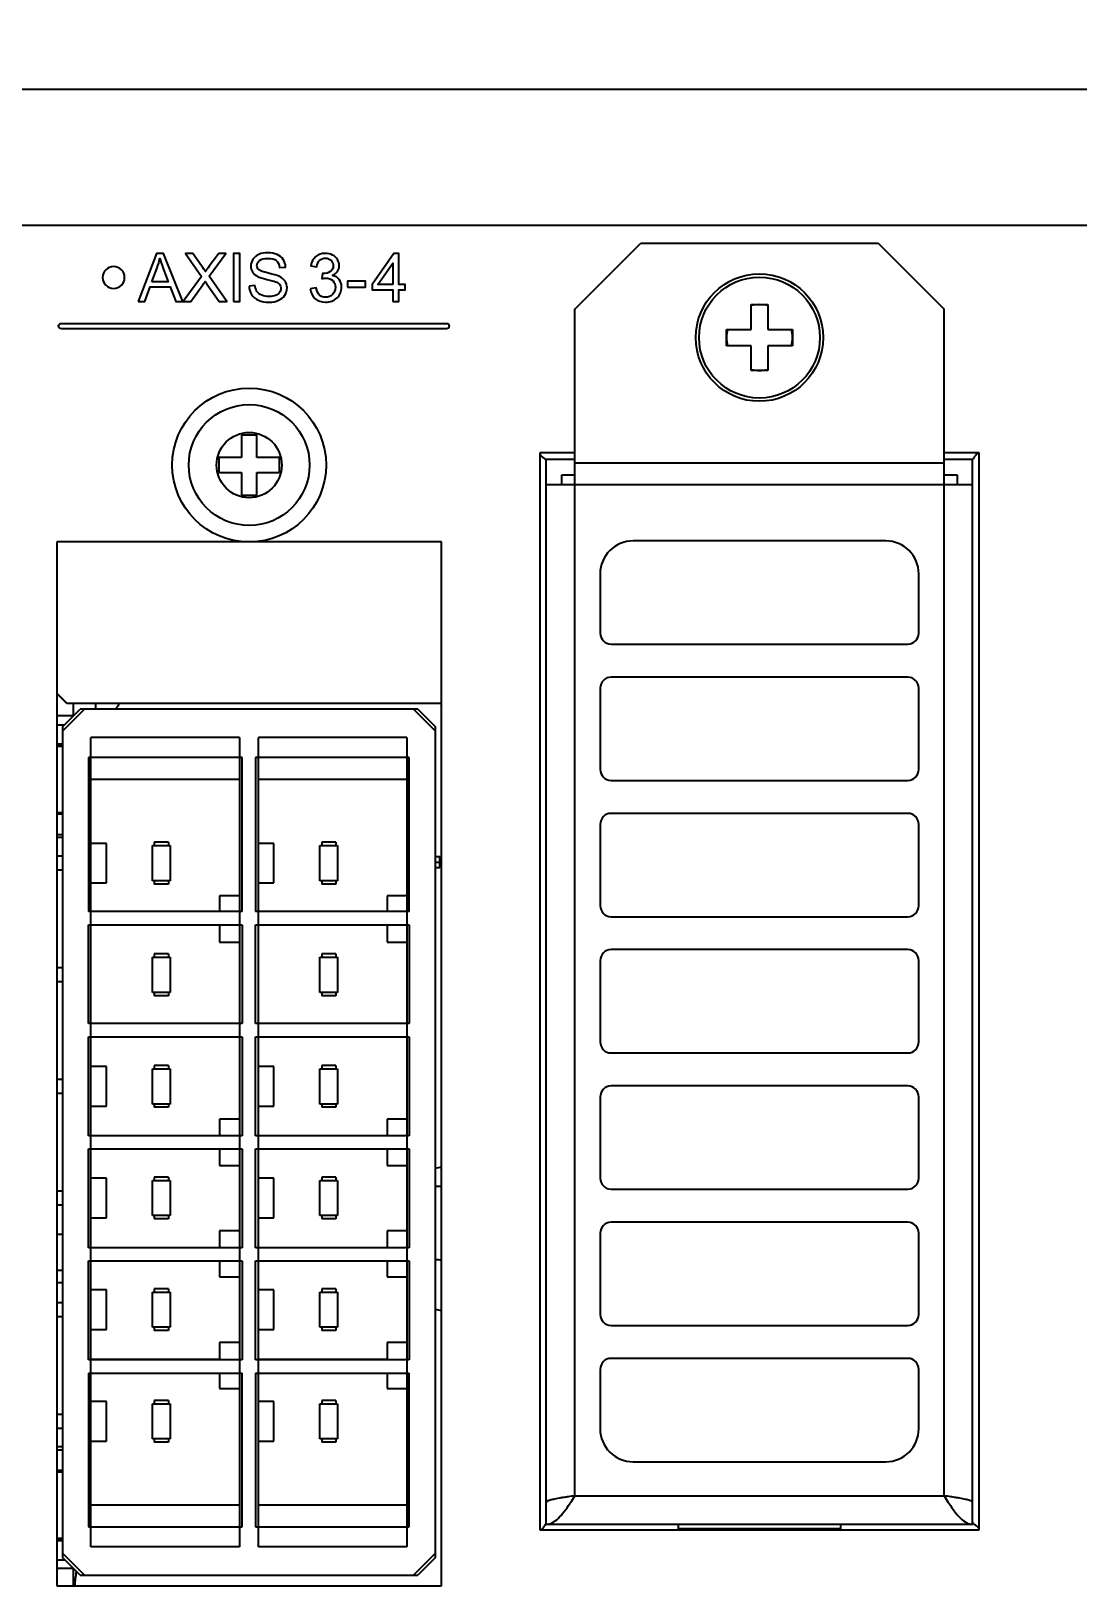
# Model space of a CAD drawing. Header units: millimetres. Extents: x 4086 to 8318, y 123 to 1549.
# Drawn here: x 6960 to 7007.7, y 1116.3 to 1187.1 of the extents above; entities that cross this region are included whole.
import ezdxf

# ---------------------------------------------------------------- set-up
doc = ezdxf.new("R2010")
doc.units = ezdxf.units.MM
for name, color, linetype in [('20_ALL_FEATURES', 7, 'Continuous'), ('layer 3', 7, 'Continuous'), ('尺寸', 3, 'Continuous')]:
    doc.layers.add(name, color=color, linetype=linetype)
doc.styles.get("Standard").update_dxf_attribs({"font": ''})
doc.styles.get('Standard').set_extended_font_data('SimSun')
doc.dimstyles.get("Standard").update_dxf_attribs({"dimscale": 6, "dimtxt": 5, "dimasz": 3, "dimexe": 0.18, "dimexo": 0.0625, "dimgap": 0.8, "dimtad": 1, "dimtoh": 1, "dimdec": 1, "dimzin": 0, "dimdsep": 46, "dimtxsty": 'Standard', "dimcen": 0.09, "dimclrd": 256, "dimclre": 256, "dimclrt": 256, "dimadec": 0, "dimazin": 2, "dimtfac": 1, "dimtdec": 1, "dimtofl": 0, "dimtmove": 0, "dimatfit": 3, "dimfxl": 0, "dimtolj": 1, "dimtzin": 0, "dimarcsym": 0})

# ---------------------------------------------------------------- blocks, each defined once
blk = doc.blocks.new('*D80')
at = {"layer": 'Defpoints', "color": 0}
for p in [(7174.673, 1270.563), (6844.673, 1184.425), (7174.673, 1183.925)]:
    blk.add_point(p, dxfattribs=at)
at = {"layer": '尺寸', "lineweight": -2}
for p, q in [((6844.673, 1184.8), (6844.673, 1271.643)), ((7174.673, 1184.3), (7174.673, 1271.643)), ((6862.673, 1270.563), (7156.673, 1270.563))]:
    blk.add_line(p, q, dxfattribs=at)
at = {"layer": '尺寸'}
for points in [[(6862.673, 1273.563), (6862.673, 1267.563), (6844.673, 1270.563)], [(7156.673, 1267.563), (7156.673, 1273.563), (7174.673, 1270.563)]]:
    blk.add_solid(points, dxfattribs=at)
at = {"layer": '尺寸', "insert": (7009.673, 1290.363), "char_height": 30, "attachment_point": 5}
blk.add_mtext('\\A1;330.0', dxfattribs=at)

msp = doc.modelspace()

# ---------------------------------------------------------------- linework, layer by layer
at = {"layer": '20_ALL_FEATURES', "color": 7, "linetype": 'Continuous'}
for p, q in [((6846.173, 1184.425), (7173.173, 1184.425)), ((7173.223, 1178.225), (6846.123, 1178.225)), ((6984.773, 1174.425), (6987.773, 1177.425)), ((6987.773, 1177.425), (6998.573, 1177.425)), ((6998.573, 1177.425), (7001.573, 1174.425)), ((6984.773, 1120.425), (6984.773, 1174.425)), ((6992.798, 1173.5), (6992.798, 1174.625)), ((6992.798, 1174.625), (6993.548, 1174.625)), ((6993.548, 1174.625), (6993.548, 1173.5)), ((7001.573, 1120.425), (7001.573, 1174.425)), ((6991.673, 1172.75), (6991.673, 1173.5)), ((6991.673, 1173.5), (6992.798, 1173.5)), ((6993.548, 1173.5), (6994.673, 1173.5)), ((6994.673, 1173.5), (6994.673, 1172.75)), ((6992.798, 1172.75), (6991.673, 1172.75)), ((6992.798, 1171.625), (6992.798, 1172.75)), ((6993.548, 1172.75), (6993.548, 1171.625)), ((6994.673, 1172.75), (6993.548, 1172.75)), ((6993.548, 1171.625), (6992.798, 1171.625)), ((6969.609, 1168.7), (6969.609, 1167.668)), ((6969.609, 1168.7), (6970.296, 1168.7)), ((6970.296, 1167.668), (6970.296, 1168.7)), ((6968.578, 1167.668), (6968.578, 1166.981)), ((6969.609, 1167.668), (6968.578, 1167.668)), ((6971.328, 1167.668), (6970.296, 1167.668)), ((6971.328, 1166.981), (6971.328, 1167.668)), ((6983.173, 1167.875), (6983.173, 1118.875)), ((6984.773, 1167.875), (6983.173, 1167.875)), ((6983.473, 1119.125), (6983.473, 1167.575)), ((6984.773, 1167.575), (6983.473, 1167.575)), ((6984.773, 1167.425), (7001.573, 1167.425)), ((7003.173, 1167.875), (7001.573, 1167.875)), ((7002.873, 1167.575), (7001.573, 1167.575)), ((7002.873, 1119.125), (7002.873, 1167.575)), ((7003.173, 1118.875), (7003.173, 1167.875)), ((6968.578, 1166.981), (6969.609, 1166.981)), ((6969.609, 1166.981), (6969.609, 1165.95)), ((6970.296, 1165.95), (6970.296, 1166.981)), ((6970.296, 1166.981), (6971.328, 1166.981)), ((6984.173, 1166.425), (6984.173, 1166.875)), ((6984.173, 1166.875), (6984.773, 1166.875)), ((7001.573, 1166.875), (7002.173, 1166.875)), ((7002.173, 1166.875), (7002.173, 1166.425)), ((6969.609, 1165.95), (6970.296, 1165.95)), ((7002.873, 1166.425), (6983.473, 1166.425)), ((6961.203, 1163.825), (6961.203, 1116.325)), ((6978.703, 1163.825), (6961.203, 1163.825)), ((6978.703, 1116.325), (6978.703, 1163.825)), ((6998.923, 1163.875), (6987.423, 1163.875)), ((6985.923, 1162.375), (6985.923, 1159.675)), ((7000.423, 1159.675), (7000.423, 1162.375)), ((6986.423, 1159.175), (6999.923, 1159.175)), ((6999.923, 1157.675), (6986.423, 1157.675)), ((6961.673, 1156.475), (6961.203, 1156.945)), ((6961.655, 1156.476), (6961.203, 1156.928)), ((6985.923, 1157.175), (6985.923, 1153.475)), ((7000.423, 1153.475), (7000.423, 1157.175)), ((6961.455, 1155.411), (6962.255, 1156.211)), ((6961.455, 1155.211), (6962.455, 1156.211)), ((6978.703, 1156.476), (6961.655, 1156.476)), ((6978.703, 1156.475), (6961.673, 1156.475)), ((6961.955, 1155.911), (6961.955, 1156.476)), ((6977.625, 1156.211), (6962.255, 1156.211)), ((6962.955, 1156.476), (6962.955, 1156.211)), ((6977.425, 1156.211), (6978.425, 1155.211)), ((6977.625, 1156.211), (6978.425, 1155.411)), ((6961.955, 1155.911), (6961.203, 1155.911)), ((6961.203, 1155.511), (6961.555, 1155.511)), ((6961.455, 1155.411), (6961.455, 1117.611)), ((6978.425, 1117.611), (6978.425, 1155.411)), ((6961.203, 1154.633), (6961.455, 1154.633)), ((6961.455, 1154.596), (6961.203, 1154.596)), ((6962.755, 1118.096), (6962.755, 1154.926)), ((6969.505, 1154.926), (6962.755, 1154.926)), ((6969.505, 1154.926), (6969.505, 1118.096)), ((6970.375, 1118.096), (6970.375, 1154.926)), ((6977.125, 1154.926), (6970.375, 1154.926)), ((6977.125, 1154.926), (6977.125, 1118.096)), ((6961.455, 1154.521), (6961.203, 1154.521)), ((6962.64, 1154.011), (6962.64, 1147.011)), ((6969.64, 1154.011), (6962.64, 1154.011)), ((6969.64, 1147.011), (6969.64, 1154.011)), ((6970.24, 1154.011), (6970.24, 1147.011)), ((6977.24, 1154.011), (6970.24, 1154.011)), ((6977.24, 1147.011), (6977.24, 1154.011)), ((6969.505, 1153.011), (6962.755, 1153.011)), ((6977.125, 1153.011), (6970.375, 1153.011)), ((6986.423, 1152.975), (6999.923, 1152.975)), ((6961.203, 1151.521), (6961.455, 1151.521)), ((6961.203, 1151.507), (6961.455, 1151.507)), ((6961.455, 1151.446), (6961.203, 1151.446)), ((6999.923, 1151.475), (6986.423, 1151.475)), ((6961.203, 1150.511), (6961.455, 1150.511)), ((6961.455, 1150.371), (6961.203, 1150.371)), ((6985.923, 1150.975), (6985.923, 1147.275)), ((7000.423, 1147.275), (7000.423, 1150.975)), ((6963.455, 1150.111), (6962.755, 1150.111)), ((6963.455, 1148.311), (6963.455, 1150.111)), ((6965.555, 1148.411), (6965.555, 1150.011)), ((6965.555, 1150.011), (6966.355, 1150.011)), ((6965.635, 1150.161), (6965.635, 1150.011)), ((6966.275, 1150.161), (6965.635, 1150.161)), ((6966.275, 1150.161), (6966.275, 1150.011)), ((6966.355, 1150.011), (6966.355, 1148.411)), ((6971.075, 1150.111), (6970.375, 1150.111)), ((6971.075, 1148.311), (6971.075, 1150.111)), ((6973.175, 1148.411), (6973.175, 1150.011)), ((6973.175, 1150.011), (6973.975, 1150.011)), ((6973.255, 1150.161), (6973.255, 1150.011)), ((6973.895, 1150.161), (6973.255, 1150.161)), ((6973.895, 1150.161), (6973.895, 1150.011)), ((6973.975, 1150.011), (6973.975, 1148.411)), ((6961.455, 1149.531), (6961.203, 1149.531)), ((6978.425, 1149.511), (6978.625, 1149.511)), ((6978.425, 1149.261), (6978.625, 1149.261)), ((6978.425, 1149.011), (6978.625, 1149.011)), ((6978.625, 1149.011), (6978.625, 1149.511)), ((6961.455, 1148.891), (6961.203, 1148.891)), ((6962.755, 1148.311), (6963.455, 1148.311)), ((6966.355, 1148.411), (6965.555, 1148.411)), ((6965.635, 1148.411), (6965.635, 1148.261)), ((6966.275, 1148.261), (6965.635, 1148.261)), ((6966.275, 1148.411), (6966.275, 1148.261)), ((6970.375, 1148.311), (6971.075, 1148.311)), ((6973.975, 1148.411), (6973.175, 1148.411)), ((6973.255, 1148.411), (6973.255, 1148.261)), ((6973.895, 1148.261), (6973.255, 1148.261)), ((6973.895, 1148.411), (6973.895, 1148.261)), ((6968.605, 1147.721), (6968.605, 1147.011)), ((6969.505, 1147.721), (6968.605, 1147.721)), ((6976.225, 1147.721), (6976.225, 1147.011)), ((6977.125, 1147.721), (6976.225, 1147.721)), ((6969.64, 1147.011), (6962.64, 1147.011)), ((6977.24, 1147.011), (6970.24, 1147.011)), ((6962.64, 1141.911), (6962.64, 1146.411)), ((6962.64, 1146.411), (6969.64, 1146.411)), ((6962.755, 1146.401), (6968.605, 1146.401)), ((6968.605, 1146.411), (6968.605, 1145.621)), ((6969.64, 1146.411), (6969.64, 1141.911)), ((6970.24, 1141.911), (6970.24, 1146.411)), ((6970.24, 1146.411), (6977.24, 1146.411)), ((6970.375, 1146.401), (6976.225, 1146.401)), ((6976.225, 1146.411), (6976.225, 1145.621)), ((6977.24, 1146.411), (6977.24, 1141.911)), ((6986.423, 1146.775), (6999.923, 1146.775)), ((6968.605, 1145.621), (6969.505, 1145.621)), ((6976.225, 1145.621), (6977.125, 1145.621)), ((6965.555, 1143.331), (6965.555, 1144.931)), ((6965.555, 1144.931), (6966.355, 1144.931)), ((6965.635, 1145.081), (6965.635, 1144.931)), ((6966.275, 1145.081), (6965.635, 1145.081)), ((6966.275, 1145.081), (6966.275, 1144.931)), ((6966.355, 1144.931), (6966.355, 1143.331)), ((6973.175, 1143.331), (6973.175, 1144.931)), ((6973.175, 1144.931), (6973.975, 1144.931)), ((6973.255, 1145.081), (6973.255, 1144.931)), ((6973.895, 1145.081), (6973.255, 1145.081)), ((6973.895, 1145.081), (6973.895, 1144.931)), ((6973.975, 1144.931), (6973.975, 1143.331)), ((6985.923, 1144.775), (6985.923, 1141.075)), ((6999.923, 1145.275), (6986.423, 1145.275)), ((7000.423, 1141.075), (7000.423, 1144.775)), ((6961.455, 1144.451), (6961.203, 1144.451)), ((6961.455, 1143.811), (6961.203, 1143.811)), ((6966.355, 1143.331), (6965.555, 1143.331)), ((6965.635, 1143.331), (6965.635, 1143.181)), ((6966.275, 1143.331), (6966.275, 1143.181)), ((6973.975, 1143.331), (6973.175, 1143.331)), ((6973.255, 1143.331), (6973.255, 1143.181)), ((6973.895, 1143.331), (6973.895, 1143.181)), ((6966.275, 1143.181), (6965.635, 1143.181)), ((6973.895, 1143.181), (6973.255, 1143.181)), ((6969.64, 1141.911), (6962.64, 1141.911)), ((6977.24, 1141.911), (6970.24, 1141.911)), ((6962.64, 1136.811), (6962.64, 1141.311)), ((6962.64, 1141.311), (6969.64, 1141.311)), ((6969.64, 1141.311), (6969.64, 1136.811)), ((6970.24, 1136.811), (6970.24, 1141.311)), ((6970.24, 1141.311), (6977.24, 1141.311)), ((6977.24, 1141.311), (6977.24, 1136.811)), ((6986.423, 1140.575), (6999.923, 1140.575)), ((6963.455, 1139.951), (6962.755, 1139.951)), ((6963.455, 1138.151), (6963.455, 1139.951)), ((6965.555, 1138.251), (6965.555, 1139.851)), ((6965.555, 1139.851), (6966.355, 1139.851)), ((6965.635, 1140.001), (6965.635, 1139.851)), ((6966.275, 1140.001), (6965.635, 1140.001)), ((6966.275, 1140.001), (6966.275, 1139.851)), ((6966.355, 1139.851), (6966.355, 1138.251)), ((6971.075, 1139.951), (6970.375, 1139.951)), ((6971.075, 1138.151), (6971.075, 1139.951)), ((6973.175, 1138.251), (6973.175, 1139.851)), ((6973.175, 1139.851), (6973.975, 1139.851)), ((6973.255, 1140.001), (6973.255, 1139.851)), ((6973.895, 1140.001), (6973.255, 1140.001)), ((6973.895, 1140.001), (6973.895, 1139.851)), ((6973.975, 1139.851), (6973.975, 1138.251)), ((6961.455, 1139.371), (6961.203, 1139.371)), ((6999.923, 1139.075), (6986.423, 1139.075)), ((6961.455, 1138.731), (6961.203, 1138.731)), ((6985.923, 1138.575), (6985.923, 1134.875)), ((7000.423, 1134.875), (7000.423, 1138.575)), ((6962.755, 1138.151), (6963.455, 1138.151)), ((6966.355, 1138.251), (6965.555, 1138.251)), ((6965.635, 1138.251), (6965.635, 1138.101)), ((6966.275, 1138.101), (6965.635, 1138.101)), ((6966.275, 1138.251), (6966.275, 1138.101)), ((6970.375, 1138.151), (6971.075, 1138.151)), ((6973.975, 1138.251), (6973.175, 1138.251)), ((6973.255, 1138.251), (6973.255, 1138.101)), ((6973.895, 1138.101), (6973.255, 1138.101)), ((6973.895, 1138.251), (6973.895, 1138.101)), ((6968.605, 1137.561), (6968.605, 1136.811)), ((6969.505, 1137.561), (6968.605, 1137.561)), ((6976.225, 1137.561), (6976.225, 1136.811)), ((6977.125, 1137.561), (6976.225, 1137.561)), ((6969.64, 1136.811), (6962.64, 1136.811)), ((6962.64, 1131.711), (6962.64, 1136.211)), ((6962.64, 1136.211), (6969.64, 1136.211)), ((6968.605, 1136.211), (6968.605, 1135.461)), ((6969.64, 1136.211), (6969.64, 1131.711)), ((6977.24, 1136.811), (6970.24, 1136.811)), ((6970.24, 1131.711), (6970.24, 1136.211)), ((6970.24, 1136.211), (6977.24, 1136.211)), ((6976.225, 1136.211), (6976.225, 1135.461)), ((6977.24, 1136.211), (6977.24, 1131.711)), ((6963.455, 1134.871), (6962.755, 1134.871)), ((6963.455, 1133.071), (6963.455, 1134.871)), ((6965.555, 1133.171), (6965.555, 1134.771)), ((6965.555, 1134.771), (6966.355, 1134.771)), ((6965.635, 1134.921), (6965.635, 1134.771)), ((6966.275, 1134.921), (6965.635, 1134.921)), ((6966.275, 1134.921), (6966.275, 1134.771)), ((6966.355, 1134.771), (6966.355, 1133.171)), ((6968.605, 1135.461), (6969.505, 1135.461)), ((6971.075, 1134.871), (6970.375, 1134.871)), ((6971.075, 1133.071), (6971.075, 1134.871)), ((6973.175, 1133.171), (6973.175, 1134.771)), ((6973.175, 1134.771), (6973.975, 1134.771)), ((6973.255, 1134.921), (6973.255, 1134.771)), ((6973.895, 1134.921), (6973.255, 1134.921)), ((6973.895, 1134.921), (6973.895, 1134.771)), ((6973.975, 1134.771), (6973.975, 1133.171)), ((6976.225, 1135.461), (6977.125, 1135.461)), ((6961.455, 1134.291), (6961.203, 1134.291)), ((6978.425, 1134.516), (6978.703, 1134.516)), ((6986.423, 1134.375), (6999.923, 1134.375)), ((6961.455, 1133.651), (6961.203, 1133.651)), ((6962.755, 1133.071), (6963.455, 1133.071)), ((6966.355, 1133.171), (6965.555, 1133.171)), ((6965.635, 1133.171), (6965.635, 1133.021)), ((6966.275, 1133.021), (6965.635, 1133.021)), ((6966.275, 1133.171), (6966.275, 1133.021)), ((6970.375, 1133.071), (6971.075, 1133.071)), ((6973.975, 1133.171), (6973.175, 1133.171)), ((6973.255, 1133.171), (6973.255, 1133.021)), ((6973.895, 1133.021), (6973.255, 1133.021)), ((6973.895, 1133.171), (6973.895, 1133.021)), ((6999.923, 1132.875), (6986.423, 1132.875)), ((6961.203, 1132.335), (6961.455, 1132.335)), ((6968.605, 1132.481), (6968.605, 1131.711)), ((6969.505, 1132.481), (6968.605, 1132.481)), ((6976.225, 1132.481), (6976.225, 1131.711)), ((6977.125, 1132.481), (6976.225, 1132.481)), ((6985.923, 1132.375), (6985.923, 1128.675)), ((7000.423, 1128.675), (7000.423, 1132.375)), ((6969.64, 1131.711), (6962.64, 1131.711)), ((6977.24, 1131.711), (6970.24, 1131.711)), ((6961.203, 1130.684), (6961.455, 1130.684)), ((6962.64, 1126.611), (6962.64, 1131.111)), ((6962.64, 1131.111), (6969.64, 1131.111)), ((6968.605, 1131.111), (6968.605, 1130.381)), ((6969.64, 1131.111), (6969.64, 1126.611)), ((6970.24, 1126.611), (6970.24, 1131.111)), ((6970.24, 1131.111), (6977.24, 1131.111)), ((6976.225, 1131.111), (6976.225, 1130.381)), ((6977.24, 1131.111), (6977.24, 1126.611)), ((6961.455, 1130.112), (6961.203, 1130.112)), ((6965.635, 1129.841), (6965.635, 1129.691)), ((6966.275, 1129.841), (6965.635, 1129.841)), ((6966.275, 1129.841), (6966.275, 1129.691)), ((6968.605, 1130.381), (6969.505, 1130.381)), ((6973.255, 1129.841), (6973.255, 1129.691)), ((6973.895, 1129.841), (6973.255, 1129.841)), ((6973.895, 1129.841), (6973.895, 1129.691)), ((6976.225, 1130.381), (6977.125, 1130.381)), ((6961.455, 1129.211), (6961.203, 1129.211)), ((6963.455, 1129.791), (6962.755, 1129.791)), ((6963.455, 1127.991), (6963.455, 1129.791)), ((6965.555, 1128.091), (6965.555, 1129.691)), ((6965.555, 1129.691), (6966.355, 1129.691)), ((6966.355, 1129.691), (6966.355, 1128.091)), ((6971.075, 1129.791), (6970.375, 1129.791)), ((6971.075, 1127.991), (6971.075, 1129.791)), ((6973.175, 1128.091), (6973.175, 1129.691)), ((6973.175, 1129.691), (6973.975, 1129.691)), ((6973.975, 1129.691), (6973.975, 1128.091)), ((6961.455, 1128.571), (6961.203, 1128.571)), ((6962.755, 1127.991), (6963.455, 1127.991)), ((6966.355, 1128.091), (6965.555, 1128.091)), ((6965.635, 1128.091), (6965.635, 1127.941)), ((6966.275, 1127.941), (6965.635, 1127.941)), ((6966.275, 1128.091), (6966.275, 1127.941)), ((6970.375, 1127.991), (6971.075, 1127.991)), ((6973.975, 1128.091), (6973.175, 1128.091)), ((6973.255, 1128.091), (6973.255, 1127.941)), ((6973.895, 1127.941), (6973.255, 1127.941)), ((6973.895, 1128.091), (6973.895, 1127.941)), ((6986.423, 1128.175), (6999.923, 1128.175)), ((6968.605, 1127.401), (6968.605, 1126.611)), ((6969.505, 1127.401), (6968.605, 1127.401)), ((6976.225, 1127.401), (6976.225, 1126.611)), ((6977.125, 1127.401), (6976.225, 1127.401)), ((6969.64, 1126.611), (6962.64, 1126.611)), ((6968.605, 1126.621), (6962.755, 1126.621)), ((6977.24, 1126.611), (6970.24, 1126.611)), ((6976.225, 1126.621), (6970.375, 1126.621)), ((6999.923, 1126.675), (6986.423, 1126.675)), ((6962.64, 1126.011), (6962.64, 1119.011)), ((6962.64, 1126.011), (6969.64, 1126.011)), ((6968.605, 1126.011), (6968.605, 1125.301)), ((6969.64, 1119.011), (6969.64, 1126.011)), ((6970.24, 1126.011), (6970.24, 1119.011)), ((6970.24, 1126.011), (6977.24, 1126.011)), ((6976.225, 1126.011), (6976.225, 1125.301)), ((6977.24, 1119.011), (6977.24, 1126.011)), ((6985.923, 1126.175), (6985.923, 1123.475)), ((7000.423, 1123.475), (7000.423, 1126.175)), ((6968.605, 1125.301), (6969.505, 1125.301)), ((6976.225, 1125.301), (6977.125, 1125.301)), ((6963.455, 1124.711), (6962.755, 1124.711)), ((6963.455, 1122.911), (6963.455, 1124.711)), ((6965.555, 1123.011), (6965.555, 1124.611)), ((6965.555, 1124.611), (6966.355, 1124.611)), ((6965.635, 1124.761), (6965.635, 1124.611)), ((6966.275, 1124.761), (6965.635, 1124.761)), ((6966.275, 1124.761), (6966.275, 1124.611)), ((6966.355, 1124.611), (6966.355, 1123.011)), ((6971.075, 1124.711), (6970.375, 1124.711)), ((6971.075, 1122.911), (6971.075, 1124.711)), ((6973.175, 1123.011), (6973.175, 1124.611)), ((6973.175, 1124.611), (6973.975, 1124.611)), ((6973.255, 1124.761), (6973.255, 1124.611)), ((6973.895, 1124.761), (6973.255, 1124.761)), ((6973.895, 1124.761), (6973.895, 1124.611)), ((6973.975, 1124.611), (6973.975, 1123.011)), ((6961.455, 1124.131), (6961.203, 1124.131)), ((6961.455, 1123.491), (6961.203, 1123.491)), ((6962.755, 1122.911), (6963.455, 1122.911)), ((6966.355, 1123.011), (6965.555, 1123.011)), ((6965.635, 1123.011), (6965.635, 1122.861)), ((6966.275, 1122.861), (6965.635, 1122.861)), ((6966.275, 1123.011), (6966.275, 1122.861)), ((6970.375, 1122.911), (6971.075, 1122.911)), ((6973.975, 1123.011), (6973.175, 1123.011)), ((6973.255, 1123.011), (6973.255, 1122.861)), ((6973.895, 1122.861), (6973.255, 1122.861)), ((6973.895, 1123.011), (6973.895, 1122.861)), ((6961.455, 1122.651), (6961.203, 1122.651)), ((6961.203, 1122.511), (6961.455, 1122.511)), ((6961.455, 1121.576), (6961.203, 1121.576)), ((6961.203, 1121.515), (6961.455, 1121.515)), ((6961.455, 1121.501), (6961.203, 1121.501)), ((6987.423, 1121.975), (6998.923, 1121.975)), ((6962.755, 1120.011), (6969.505, 1120.011)), ((6970.375, 1120.011), (6977.125, 1120.011)), ((6984.546, 1120.073), (6984.556, 1120.088)), ((6984.773, 1120.425), (7001.573, 1120.425)), ((7001.789, 1120.088), (7001.799, 1120.073)), ((6961.203, 1118.501), (6961.455, 1118.501)), ((6962.64, 1119.011), (6969.64, 1119.011)), ((6970.24, 1119.011), (6977.24, 1119.011)), ((6983.173, 1118.875), (7003.173, 1118.875)), ((6983.473, 1119.175), (6983.454, 1119.132)), ((7002.873, 1119.125), (6983.473, 1119.125)), ((6989.473, 1119.125), (6989.473, 1118.925)), ((6996.873, 1118.925), (6989.473, 1118.925)), ((6996.873, 1118.925), (6996.873, 1119.125)), ((7002.873, 1119.175), (7002.89, 1119.167)), ((7002.896, 1119.16), (7002.873, 1119.175)), ((6961.455, 1118.426), (6961.203, 1118.426)), ((6961.203, 1118.39), (6961.455, 1118.39)), ((6962.455, 1116.811), (6961.455, 1117.811)), ((6969.505, 1118.096), (6962.755, 1118.096)), ((6977.125, 1118.096), (6970.375, 1118.096)), ((6978.425, 1117.811), (6977.425, 1116.811)), ((6961.203, 1117.511), (6961.555, 1117.511)), ((6961.955, 1117.111), (6961.203, 1117.111)), ((6962.255, 1116.811), (6961.455, 1117.611)), ((6961.955, 1116.325), (6961.955, 1117.111)), ((6978.425, 1117.611), (6977.625, 1116.811)), ((6962.255, 1116.811), (6977.625, 1116.811)), ((6961.203, 1116.325), (6978.703, 1116.325))]:
    msp.add_line(p, q, dxfattribs=at)
for centre, radius in [((6993.173, 1173.125), 2.9), ((6993.173, 1173.125), 2.75), ((6969.953, 1167.325), 3.5), ((6969.953, 1167.325), 2.75), ((6969.953, 1167.325), 1.484)]:
    msp.add_circle(centre, radius, dxfattribs=at)
for centre, radius, start, end in [((6993.173, 1173.125), 1.5, 75.8242, 104.19011), ((6993.173, 1173.125), 1.5, 165.66059, 194.34841), ((6993.173, 1173.125), 1.5, 345.66059, 14.34841), ((6993.173, 1173.125), 1.5, 255.8242, 284.19011), ((6987.423, 1162.375), 1.5, 90, 180), ((6998.923, 1162.375), 1.5, 0, 90), ((6986.423, 1159.675), 0.5, 180, 270), ((6999.923, 1159.675), 0.5, 270, 0), ((6986.423, 1157.175), 0.5, 90, 180), ((6999.923, 1157.175), 0.5, 0, 90), ((6975.955, 1149.121), 14, 148.23075, 149.49837), ((6986.423, 1153.475), 0.5, 180, 270), ((6999.923, 1153.475), 0.5, 270, 0), ((6986.423, 1150.975), 0.5, 90, 180), ((6999.923, 1150.975), 0.5, 0, 90), ((6986.423, 1147.275), 0.5, 180, 270), ((6999.923, 1147.275), 0.5, 270, 0), ((6986.423, 1144.775), 0.5, 90, 180), ((6999.923, 1144.775), 0.5, 0, 90), ((6986.423, 1141.075), 0.5, 180, 270), ((6999.923, 1141.075), 0.5, 270, 0), ((6986.423, 1138.575), 0.5, 90, 180), ((6999.923, 1138.575), 0.5, 0, 90), ((6975.955, 1149.121), 14, 280.1815, 281.34521), ((6986.423, 1134.875), 0.5, 180, 270), ((6999.923, 1134.875), 0.5, 270, 0), ((6986.423, 1132.375), 0.5, 90, 180), ((6999.923, 1132.375), 0.5, 0, 90), ((6977.673, 1111.425), 19.75, 87.00005, 87.81095), ((6975.955, 1115.112), 14, 78.65491, 79.81842), ((6986.423, 1128.675), 0.5, 180, 270), ((6999.923, 1128.675), 0.5, 270, 0), ((6986.423, 1126.175), 0.5, 90, 180), ((6999.923, 1126.175), 0.5, 0, 90), ((6987.423, 1123.475), 1.5, 180, 270), ((6998.923, 1123.475), 1.5, 270, 0), ((6986.287, 1107.56), 12.946, 99.38487, 99.62507), ((6994.176, 1055.959), 65.148, 98.29929, 98.56689), ((6973.749, 1127.21), 12.942, 326.61367, 326.80197), ((6992.169, 1055.959), 65.148, 81.43311, 81.70071), ((7012.596, 1127.21), 12.942, 213.19803, 213.38633), ((7000.058, 1107.56), 12.946, 80.37494, 80.61513), ((6972.498, 1126.153), 13.005, 327.36258, 327.54915), ((6975.955, 1115.112), 14, 172.40936, 175.02394)]:
    msp.add_arc(centre, radius, start, end, dxfattribs=at)
for points, knots in [([(6983.173, 1167.875), (6983.173, 1167.817), (6983.246, 1167.729), (6983.36, 1167.646), (6983.434, 1167.599), (6983.473, 1167.575)], [0, 0, 0, 0, 0.400699, 0.683915, 1, 1, 1, 1]), ([(7003.173, 1167.875), (7003.115, 1167.875), (7003.027, 1167.801), (7002.944, 1167.687), (7002.897, 1167.613), (7002.873, 1167.575)], [0, 0, 0, 0, 0.400699, 0.683915, 1, 1, 1, 1]), ([(6984.123, 1120.325), (6984.033, 1120.309), (6983.873, 1120.28), (6983.69, 1120.239), (6983.576, 1120.202), (6983.517, 1120.177), (6983.473, 1120.147), (6983.473, 1120.125)], [0, 0, 0, 0, 0.395404, 0.70232, 0.816735, 0.903548, 1, 1, 1, 1]), ([(6983.473, 1119.125), (6983.565, 1119.125), (6983.768, 1119.183), (6984.036, 1119.397), (6984.296, 1119.704), (6984.46, 1119.944), (6984.546, 1120.073)], [0, 0, 0, 0, 0.186972, 0.41151, 0.685521, 1, 1, 1, 1]), ([(6984.472, 1120.38), (6984.446, 1120.376), (6984.348, 1120.361), (6984.249, 1120.346), (6984.176, 1120.334)], [0, 0, 0, 0, 0.257949, 1, 1, 1, 1]), ([(7001.799, 1120.073), (7001.885, 1119.944), (7002.049, 1119.704), (7002.309, 1119.397), (7002.577, 1119.183), (7002.78, 1119.125), (7002.873, 1119.125)], [0, 0, 0, 0, 0.314479, 0.58849, 0.813028, 1, 1, 1, 1]), ([(7002.169, 1120.334), (7002.145, 1120.337), (7002.047, 1120.353), (7001.948, 1120.369), (7001.874, 1120.38)], [0, 0, 0, 0, 0.241208, 1, 1, 1, 1]), ([(7002.873, 1120.125), (7002.873, 1120.147), (7002.829, 1120.177), (7002.769, 1120.202), (7002.655, 1120.239), (7002.472, 1120.28), (7002.313, 1120.309), (7002.223, 1120.325)], [0, 0, 0, 0, 0.096452, 0.183265, 0.29768, 0.604596, 1, 1, 1, 1]), ([(6983.173, 1118.875), (6983.225, 1118.875), (6983.306, 1118.936), (6983.384, 1119.038), (6983.427, 1119.104), (6983.45, 1119.139)], [0, 0, 0, 0, 0.402421, 0.682417, 1, 1, 1, 1]), ([(7003.173, 1118.875), (7003.173, 1118.929), (7003.107, 1119.013), (7003.001, 1119.092), (7002.932, 1119.137), (7002.896, 1119.16)], [0, 0, 0, 0, 0.401635, 0.682748, 1, 1, 1, 1])]:
    msp.add_open_spline(points, degree=3, knots=knots, dxfattribs=at)
for points in [[(6984.579, 1120.124), (6984.645, 1120.223), (6984.709, 1120.324), (6984.773, 1120.425)], [(7001.573, 1120.425), (7001.637, 1120.324), (7001.701, 1120.223), (7001.766, 1120.124)]]:
    msp.add_open_spline(points, degree=3, dxfattribs=at)
at = {"layer": 'layer 3'}
for points, knots in [([(6964.902, 1174.772), (6964.902, 1174.772), (6965.737, 1176.949), (6965.737, 1176.949), (6965.737, 1176.949), (6965.737, 1176.949), (6966.053, 1176.949), (6966.053, 1176.949), (6966.053, 1176.949), (6966.053, 1176.949), (6966.94, 1174.772), (6966.94, 1174.772), (6966.94, 1174.772), (6966.94, 1174.772), (6966.612, 1174.772), (6966.612, 1174.772), (6966.612, 1174.772), (6966.612, 1174.772), (6966.36, 1175.432), (6966.36, 1175.432), (6966.36, 1175.432), (6966.36, 1175.432), (6965.443, 1175.432), (6965.443, 1175.432), (6965.443, 1175.432), (6965.443, 1175.432), (6965.207, 1174.772), (6965.207, 1174.772), (6965.207, 1174.772), (6965.207, 1174.772), (6964.902, 1174.772), (6964.902, 1174.772)], [0, 0, 0, 0, 0.111111, 0.111111, 0.111111, 0.111111, 0.222222, 0.222222, 0.222222, 0.222222, 0.333333, 0.333333, 0.333333, 0.333333, 0.444444, 0.444444, 0.444444, 0.444444, 0.555556, 0.555556, 0.555556, 0.555556, 0.666667, 0.666667, 0.666667, 0.666667, 0.777778, 0.777778, 0.777778, 0.777778, 1, 1, 1, 1]), ([(6965.528, 1175.666), (6965.528, 1175.666), (6966.27, 1175.666), (6966.27, 1175.666), (6966.27, 1175.666), (6966.27, 1175.666), (6966.043, 1176.269), (6966.043, 1176.269), (6966.043, 1176.269), (6965.974, 1176.453), (6965.923, 1176.604), (6965.887, 1176.724), (6965.887, 1176.724), (6965.857, 1176.582), (6965.817, 1176.443), (6965.767, 1176.305), (6965.767, 1176.305), (6965.767, 1176.305), (6965.528, 1175.666), (6965.528, 1175.666)], [0, 0, 0, 0, 0.166667, 0.166667, 0.166667, 0.166667, 0.333333, 0.333333, 0.333333, 0.333333, 0.5, 0.5, 0.5, 0.5, 0.666667, 0.666667, 0.666667, 0.666667, 1, 1, 1, 1]), ([(6966.947, 1174.772), (6966.947, 1174.772), (6967.789, 1175.901), (6967.789, 1175.901), (6967.789, 1175.901), (6967.789, 1175.901), (6967.048, 1176.949), (6967.048, 1176.949), (6967.048, 1176.949), (6967.048, 1176.949), (6967.391, 1176.949), (6967.391, 1176.949), (6967.391, 1176.949), (6967.391, 1176.949), (6967.788, 1176.392), (6967.788, 1176.392), (6967.788, 1176.392), (6967.87, 1176.276), (6967.927, 1176.188), (6967.96, 1176.127), (6967.96, 1176.127), (6968.009, 1176.203), (6968.067, 1176.284), (6968.134, 1176.37), (6968.134, 1176.37), (6968.134, 1176.37), (6968.568, 1176.949), (6968.568, 1176.949), (6968.568, 1176.949), (6968.568, 1176.949), (6968.884, 1176.949), (6968.884, 1176.949), (6968.884, 1176.949), (6968.884, 1176.949), (6968.128, 1175.914), (6968.128, 1175.914), (6968.128, 1175.914), (6968.128, 1175.914), (6968.942, 1174.772), (6968.942, 1174.772), (6968.942, 1174.772), (6968.942, 1174.772), (6968.588, 1174.772), (6968.588, 1174.772), (6968.588, 1174.772), (6968.588, 1174.772), (6968.039, 1175.548), (6968.039, 1175.548), (6968.039, 1175.548), (6968.007, 1175.592), (6967.978, 1175.636), (6967.95, 1175.68), (6967.95, 1175.68), (6967.901, 1175.607), (6967.867, 1175.556), (6967.845, 1175.527), (6967.845, 1175.527), (6967.845, 1175.527), (6967.293, 1174.772), (6967.293, 1174.772), (6967.293, 1174.772), (6967.293, 1174.772), (6966.947, 1174.772), (6966.947, 1174.772)], [0, 0, 0, 0, 0.058824, 0.058824, 0.058824, 0.058824, 0.117647, 0.117647, 0.117647, 0.117647, 0.176471, 0.176471, 0.176471, 0.176471, 0.235294, 0.235294, 0.235294, 0.235294, 0.294118, 0.294118, 0.294118, 0.294118, 0.352941, 0.352941, 0.352941, 0.352941, 0.411765, 0.411765, 0.411765, 0.411765, 0.470588, 0.470588, 0.470588, 0.470588, 0.529412, 0.529412, 0.529412, 0.529412, 0.588235, 0.588235, 0.588235, 0.588235, 0.647059, 0.647059, 0.647059, 0.647059, 0.705882, 0.705882, 0.705882, 0.705882, 0.764706, 0.764706, 0.764706, 0.764706, 0.823529, 0.823529, 0.823529, 0.823529, 0.882353, 0.882353, 0.882353, 0.882353, 1, 1, 1, 1]), ([(6969.245, 1174.772), (6969.245, 1174.772), (6969.245, 1176.949), (6969.245, 1176.949), (6969.245, 1176.949), (6969.245, 1176.949), (6969.534, 1176.949), (6969.534, 1176.949), (6969.534, 1176.949), (6969.534, 1176.949), (6969.534, 1174.772), (6969.534, 1174.772), (6969.534, 1174.772), (6969.534, 1174.772), (6969.245, 1174.772), (6969.245, 1174.772)], [0, 0, 0, 0, 0.2, 0.2, 0.2, 0.2, 0.4, 0.4, 0.4, 0.4, 0.6, 0.6, 0.6, 0.6, 1, 1, 1, 1]), ([(6969.947, 1175.471), (6969.947, 1175.471), (6970.217, 1175.496), (6970.217, 1175.496), (6970.217, 1175.496), (6970.23, 1175.386), (6970.26, 1175.296), (6970.307, 1175.226), (6970.307, 1175.226), (6970.354, 1175.156), (6970.427, 1175.099), (6970.526, 1175.056), (6970.526, 1175.056), (6970.625, 1175.013), (6970.736, 1174.991), (6970.86, 1174.991), (6970.86, 1174.991), (6970.97, 1174.991), (6971.067, 1175.007), (6971.151, 1175.04), (6971.151, 1175.04), (6971.235, 1175.073), (6971.297, 1175.118), (6971.338, 1175.175), (6971.338, 1175.175), (6971.379, 1175.233), (6971.4, 1175.295), (6971.4, 1175.362), (6971.4, 1175.362), (6971.4, 1175.43), (6971.38, 1175.489), (6971.341, 1175.54), (6971.341, 1175.54), (6971.301, 1175.591), (6971.236, 1175.633), (6971.145, 1175.668), (6971.145, 1175.668), (6971.086, 1175.691), (6970.957, 1175.726), (6970.757, 1175.774), (6970.757, 1175.774), (6970.557, 1175.822), (6970.417, 1175.867), (6970.337, 1175.91), (6970.337, 1175.91), (6970.233, 1175.965), (6970.156, 1176.033), (6970.105, 1176.113), (6970.105, 1176.113), (6970.054, 1176.194), (6970.029, 1176.285), (6970.029, 1176.384), (6970.029, 1176.384), (6970.029, 1176.495), (6970.06, 1176.598), (6970.123, 1176.693), (6970.123, 1176.693), (6970.185, 1176.789), (6970.276, 1176.861), (6970.396, 1176.911), (6970.396, 1176.911), (6970.515, 1176.961), (6970.649, 1176.985), (6970.795, 1176.985), (6970.795, 1176.985), (6970.956, 1176.985), (6971.099, 1176.96), (6971.222, 1176.907), (6971.222, 1176.907), (6971.345, 1176.856), (6971.44, 1176.779), (6971.506, 1176.678), (6971.506, 1176.678), (6971.572, 1176.577), (6971.608, 1176.462), (6971.613, 1176.335), (6971.613, 1176.335), (6971.613, 1176.335), (6971.336, 1176.313), (6971.336, 1176.313), (6971.336, 1176.313), (6971.322, 1176.451), (6971.271, 1176.555), (6971.186, 1176.625), (6971.186, 1176.625), (6971.1, 1176.695), (6970.974, 1176.73), (6970.806, 1176.73), (6970.806, 1176.73), (6970.632, 1176.73), (6970.505, 1176.698), (6970.425, 1176.634), (6970.425, 1176.634), (6970.346, 1176.57), (6970.306, 1176.493), (6970.306, 1176.403), (6970.306, 1176.403), (6970.306, 1176.325), (6970.334, 1176.261), (6970.39, 1176.21), (6970.39, 1176.21), (6970.446, 1176.16), (6970.59, 1176.108), (6970.825, 1176.055), (6970.825, 1176.055), (6971.059, 1176.002), (6971.219, 1175.956), (6971.306, 1175.916), (6971.306, 1175.916), (6971.433, 1175.858), (6971.526, 1175.784), (6971.587, 1175.695), (6971.587, 1175.695), (6971.647, 1175.606), (6971.677, 1175.503), (6971.677, 1175.386), (6971.677, 1175.386), (6971.677, 1175.27), (6971.644, 1175.162), (6971.578, 1175.059), (6971.578, 1175.059), (6971.511, 1174.957), (6971.416, 1174.877), (6971.292, 1174.821), (6971.292, 1174.821), (6971.168, 1174.764), (6971.029, 1174.735), (6970.873, 1174.735), (6970.873, 1174.735), (6970.677, 1174.735), (6970.512, 1174.764), (6970.379, 1174.822), (6970.379, 1174.822), (6970.246, 1174.879), (6970.142, 1174.965), (6970.066, 1175.08), (6970.066, 1175.08), (6969.99, 1175.196), (6969.951, 1175.326), (6969.947, 1175.471)], [0, 0, 0, 0, 0.027778, 0.027778, 0.027778, 0.027778, 0.055556, 0.055556, 0.055556, 0.055556, 0.083333, 0.083333, 0.083333, 0.083333, 0.111111, 0.111111, 0.111111, 0.111111, 0.138889, 0.138889, 0.138889, 0.138889, 0.166667, 0.166667, 0.166667, 0.166667, 0.194444, 0.194444, 0.194444, 0.194444, 0.222222, 0.222222, 0.222222, 0.222222, 0.25, 0.25, 0.25, 0.25, 0.277778, 0.277778, 0.277778, 0.277778, 0.305556, 0.305556, 0.305556, 0.305556, 0.333333, 0.333333, 0.333333, 0.333333, 0.361111, 0.361111, 0.361111, 0.361111, 0.388889, 0.388889, 0.388889, 0.388889, 0.416667, 0.416667, 0.416667, 0.416667, 0.444444, 0.444444, 0.444444, 0.444444, 0.472222, 0.472222, 0.472222, 0.472222, 0.5, 0.5, 0.5, 0.5, 0.527778, 0.527778, 0.527778, 0.527778, 0.555556, 0.555556, 0.555556, 0.555556, 0.583333, 0.583333, 0.583333, 0.583333, 0.611111, 0.611111, 0.611111, 0.611111, 0.638889, 0.638889, 0.638889, 0.638889, 0.666667, 0.666667, 0.666667, 0.666667, 0.694444, 0.694444, 0.694444, 0.694444, 0.722222, 0.722222, 0.722222, 0.722222, 0.75, 0.75, 0.75, 0.75, 0.777778, 0.777778, 0.777778, 0.777778, 0.805556, 0.805556, 0.805556, 0.805556, 0.833333, 0.833333, 0.833333, 0.833333, 0.861111, 0.861111, 0.861111, 0.861111, 0.888889, 0.888889, 0.888889, 0.888889, 0.916667, 0.916667, 0.916667, 0.916667, 0.944444, 0.944444, 0.944444, 0.944444, 1, 1, 1, 1]), ([(6972.731, 1175.35), (6972.731, 1175.35), (6972.999, 1175.386), (6972.999, 1175.386), (6972.999, 1175.386), (6973.03, 1175.234), (6973.081, 1175.125), (6973.155, 1175.058), (6973.155, 1175.058), (6973.228, 1174.991), (6973.319, 1174.957), (6973.426, 1174.957), (6973.426, 1174.957), (6973.552, 1174.957), (6973.659, 1175.001), (6973.745, 1175.088), (6973.745, 1175.088), (6973.832, 1175.175), (6973.875, 1175.283), (6973.875, 1175.412), (6973.875, 1175.412), (6973.875, 1175.535), (6973.835, 1175.636), (6973.754, 1175.716), (6973.754, 1175.716), (6973.674, 1175.795), (6973.572, 1175.836), (6973.448, 1175.836), (6973.448, 1175.836), (6973.397, 1175.836), (6973.334, 1175.825), (6973.259, 1175.806), (6973.259, 1175.806), (6973.259, 1175.806), (6973.289, 1176.04), (6973.289, 1176.04), (6973.289, 1176.04), (6973.306, 1176.038), (6973.321, 1176.037), (6973.332, 1176.037), (6973.332, 1176.037), (6973.446, 1176.037), (6973.549, 1176.067), (6973.64, 1176.126), (6973.64, 1176.126), (6973.732, 1176.185), (6973.777, 1176.276), (6973.777, 1176.4), (6973.777, 1176.4), (6973.777, 1176.497), (6973.744, 1176.578), (6973.677, 1176.643), (6973.677, 1176.643), (6973.611, 1176.707), (6973.525, 1176.739), (6973.421, 1176.739), (6973.421, 1176.739), (6973.316, 1176.739), (6973.229, 1176.706), (6973.16, 1176.64), (6973.16, 1176.64), (6973.091, 1176.574), (6973.046, 1176.476), (6973.026, 1176.344), (6973.026, 1176.344), (6973.026, 1176.344), (6972.759, 1176.393), (6972.759, 1176.393), (6972.759, 1176.393), (6972.792, 1176.572), (6972.866, 1176.711), (6972.982, 1176.81), (6972.982, 1176.81), (6973.097, 1176.909), (6973.242, 1176.958), (6973.414, 1176.958), (6973.414, 1176.958), (6973.533, 1176.958), (6973.642, 1176.933), (6973.742, 1176.881), (6973.742, 1176.881), (6973.842, 1176.831), (6973.919, 1176.761), (6973.971, 1176.674), (6973.971, 1176.674), (6974.025, 1176.586), (6974.051, 1176.492), (6974.051, 1176.393), (6974.051, 1176.393), (6974.051, 1176.3), (6974.026, 1176.215), (6973.975, 1176.138), (6973.975, 1176.138), (6973.925, 1176.061), (6973.85, 1175.999), (6973.751, 1175.954), (6973.751, 1175.954), (6973.88, 1175.924), (6973.979, 1175.862), (6974.051, 1175.769), (6974.051, 1175.769), (6974.122, 1175.675), (6974.157, 1175.558), (6974.157, 1175.418), (6974.157, 1175.418), (6974.157, 1175.227), (6974.088, 1175.066), (6973.95, 1174.933), (6973.95, 1174.933), (6973.811, 1174.801), (6973.635, 1174.735), (6973.424, 1174.735), (6973.424, 1174.735), (6973.233, 1174.735), (6973.074, 1174.793), (6972.948, 1174.907), (6972.948, 1174.907), (6972.821, 1175.021), (6972.749, 1175.168), (6972.731, 1175.35)], [0, 0, 0, 0, 0.032258, 0.032258, 0.032258, 0.032258, 0.064516, 0.064516, 0.064516, 0.064516, 0.096774, 0.096774, 0.096774, 0.096774, 0.129032, 0.129032, 0.129032, 0.129032, 0.16129, 0.16129, 0.16129, 0.16129, 0.193548, 0.193548, 0.193548, 0.193548, 0.225806, 0.225806, 0.225806, 0.225806, 0.258065, 0.258065, 0.258065, 0.258065, 0.290323, 0.290323, 0.290323, 0.290323, 0.322581, 0.322581, 0.322581, 0.322581, 0.354839, 0.354839, 0.354839, 0.354839, 0.387097, 0.387097, 0.387097, 0.387097, 0.419355, 0.419355, 0.419355, 0.419355, 0.451613, 0.451613, 0.451613, 0.451613, 0.483871, 0.483871, 0.483871, 0.483871, 0.516129, 0.516129, 0.516129, 0.516129, 0.548387, 0.548387, 0.548387, 0.548387, 0.580645, 0.580645, 0.580645, 0.580645, 0.612903, 0.612903, 0.612903, 0.612903, 0.645161, 0.645161, 0.645161, 0.645161, 0.677419, 0.677419, 0.677419, 0.677419, 0.709677, 0.709677, 0.709677, 0.709677, 0.741935, 0.741935, 0.741935, 0.741935, 0.774194, 0.774194, 0.774194, 0.774194, 0.806452, 0.806452, 0.806452, 0.806452, 0.83871, 0.83871, 0.83871, 0.83871, 0.870968, 0.870968, 0.870968, 0.870968, 0.903226, 0.903226, 0.903226, 0.903226, 0.935484, 0.935484, 0.935484, 0.935484, 1, 1, 1, 1]), ([(6976.489, 1174.772), (6976.489, 1174.772), (6976.489, 1175.292), (6976.489, 1175.292), (6976.489, 1175.292), (6976.489, 1175.292), (6975.544, 1175.292), (6975.544, 1175.292), (6975.544, 1175.292), (6975.544, 1175.292), (6975.544, 1175.538), (6975.544, 1175.538), (6975.544, 1175.538), (6975.544, 1175.538), (6976.538, 1176.949), (6976.538, 1176.949), (6976.538, 1176.949), (6976.538, 1176.949), (6976.757, 1176.949), (6976.757, 1176.949), (6976.757, 1176.949), (6976.757, 1176.949), (6976.757, 1175.538), (6976.757, 1175.538), (6976.757, 1175.538), (6976.757, 1175.538), (6977.052, 1175.538), (6977.052, 1175.538), (6977.052, 1175.538), (6977.052, 1175.538), (6977.052, 1175.292), (6977.052, 1175.292), (6977.052, 1175.292), (6977.052, 1175.292), (6976.757, 1175.292), (6976.757, 1175.292), (6976.757, 1175.292), (6976.757, 1175.292), (6976.757, 1174.772), (6976.757, 1174.772), (6976.757, 1174.772), (6976.757, 1174.772), (6976.489, 1174.772), (6976.489, 1174.772)], [0, 0, 0, 0, 0.083333, 0.083333, 0.083333, 0.083333, 0.166667, 0.166667, 0.166667, 0.166667, 0.25, 0.25, 0.25, 0.25, 0.333333, 0.333333, 0.333333, 0.333333, 0.416667, 0.416667, 0.416667, 0.416667, 0.5, 0.5, 0.5, 0.5, 0.583333, 0.583333, 0.583333, 0.583333, 0.666667, 0.666667, 0.666667, 0.666667, 0.75, 0.75, 0.75, 0.75, 0.833333, 0.833333, 0.833333, 0.833333, 1, 1, 1, 1]), ([(6976.489, 1175.538), (6976.489, 1175.538), (6976.489, 1176.518), (6976.489, 1176.518), (6976.489, 1176.518), (6976.489, 1176.518), (6975.807, 1175.538), (6975.807, 1175.538), (6975.807, 1175.538), (6975.807, 1175.538), (6976.489, 1175.538), (6976.489, 1175.538)], [0, 0, 0, 0, 0.25, 0.25, 0.25, 0.25, 0.5, 0.5, 0.5, 0.5, 1, 1, 1, 1]), ([(6974.43, 1175.426), (6974.43, 1175.426), (6974.43, 1175.693), (6974.43, 1175.693), (6974.43, 1175.693), (6974.43, 1175.693), (6975.249, 1175.693), (6975.249, 1175.693), (6975.249, 1175.693), (6975.249, 1175.693), (6975.249, 1175.426), (6975.249, 1175.426), (6975.249, 1175.426), (6975.249, 1175.426), (6974.43, 1175.426), (6974.43, 1175.426)], [0, 0, 0, 0, 0.2, 0.2, 0.2, 0.2, 0.4, 0.4, 0.4, 0.4, 0.6, 0.6, 0.6, 0.6, 1, 1, 1, 1]), ([(6961.407, 1173.522), (6967.247, 1173.522), (6976.007, 1173.522), (6978.927, 1173.522), (6978.927, 1173.522), (6978.996, 1173.522), (6979.052, 1173.578), (6979.052, 1173.647), (6979.052, 1173.647), (6979.052, 1173.716), (6978.996, 1173.772), (6978.927, 1173.772), (6978.927, 1173.772), (6973.087, 1173.772), (6964.327, 1173.772), (6961.407, 1173.772), (6961.407, 1173.772), (6961.338, 1173.772), (6961.282, 1173.716), (6961.282, 1173.647), (6961.282, 1173.647), (6961.282, 1173.578), (6961.338, 1173.522), (6961.407, 1173.522)], [0, 0, 0, 0, 0.142857, 0.142857, 0.142857, 0.142857, 0.285714, 0.285714, 0.285714, 0.285714, 0.428571, 0.428571, 0.428571, 0.428571, 0.571429, 0.571429, 0.571429, 0.571429, 0.714286, 0.714286, 0.714286, 0.714286, 1, 1, 1, 1])]:
    msp.add_open_spline(points, degree=3, knots=knots, dxfattribs=at)
at = {"layer": 'layer 3', "color": 142}
msp.add_open_spline([(6963.783, 1176.36), (6964.059, 1176.36), (6964.283, 1176.137), (6964.283, 1175.86), (6964.283, 1175.86), (6964.283, 1175.584), (6964.059, 1175.36), (6963.783, 1175.36), (6963.783, 1175.36), (6963.507, 1175.36), (6963.283, 1175.584), (6963.283, 1175.86), (6963.283, 1175.86), (6963.283, 1176.137), (6963.507, 1176.36), (6963.783, 1176.36)], degree=3, knots=[0, 0, 0, 0, 0.2, 0.2, 0.2, 0.2, 0.4, 0.4, 0.4, 0.4, 0.6, 0.6, 0.6, 0.6, 1, 1, 1, 1], dxfattribs=at)

# ---------------------------------------------------------------- dimensions: what is measured, and where the dimension line sits
at = {"layer": '尺寸'}
dim = msp.add_linear_dim(base=(7174.673, 1270.563), p1=(6844.673, 1184.425), p2=(7174.673, 1183.925), dimstyle='Standard', dxfattribs=at)
dim.commit()
dim.dimension.update_dxf_attribs({"geometry": '*D80', "text_midpoint": (7009.673, 1270.563), "dimtype": 160})

doc.saveas('drawing.dxf')
